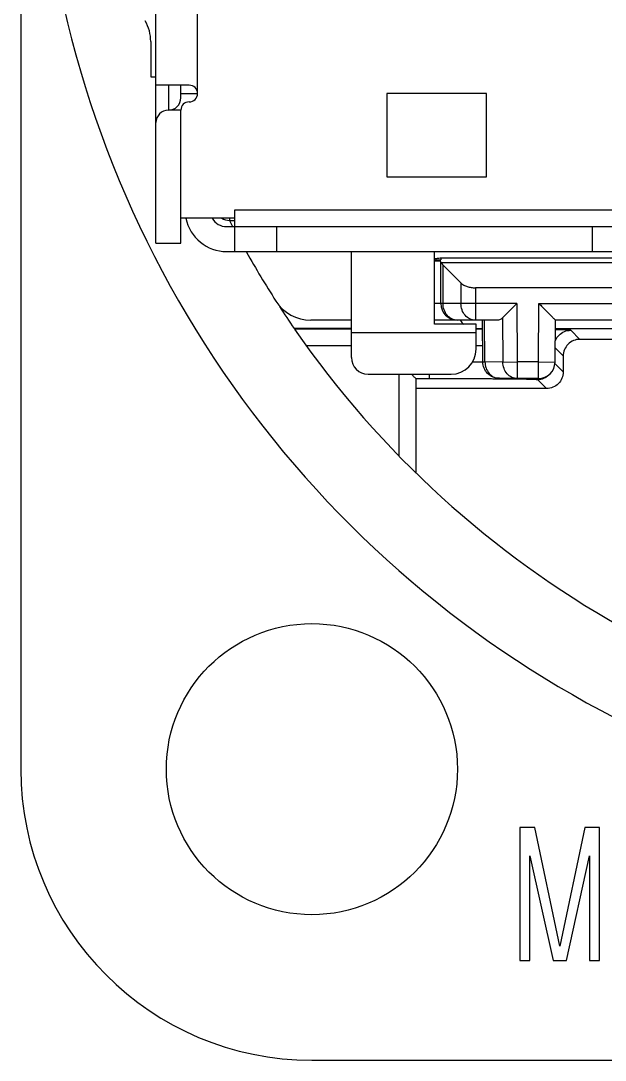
# Model space of a CAD drawing. Extents: x 0 to 420, y 0 to 297.
# Drawn here: x 334.76 to 348.82, y 193.1 to 218.1 of the extents above; entities that cross this region are included whole.
import ezdxf

# ---------------------------------------------------------------- set-up
doc = ezdxf.new("R2010")
doc.units = 0
doc.header["$LTSCALE"] = 23.1
doc.layers.get('0').update_dxf_attribs({"linetype": 'CONTINUOUS'})

msp = doc.modelspace()

# ---------------------------------------------------------------- linework, layer by layer
at = {"color": 7, "linetype": 'CONTINUOUS'}
for p, q in [((334.7624, 248.0979), (334.7624, 200.0979)), ((339.9124, 212.5479), (339.9124, 213.5479)), ((339.9124, 213.5479), (349.5124, 213.5479)), ((339.7124, 213.1479), (351.1624, 213.1479)), ((340.9124, 213.1479), (340.9124, 212.5479)), ((348.5124, 212.5479), (348.5124, 213.1479)), ((339.7124, 212.5479), (358.5624, 212.5479)), ((344.7124, 212.346), (344.8624, 212.346)), ((344.8624, 212.3111), (344.7124, 212.3154)), ((344.8624, 212.3979), (350.6119, 212.3979)), ((344.8624, 212.3892), (344.8624, 212.346)), ((344.8624, 211.2979), (344.8624, 212.3111)), ((349.7624, 212.2759), (344.8777, 212.2759)), ((345.347, 211.7916), (344.9158, 212.2239)), ((349.3624, 211.6759), (345.6936, 211.6759)), ((342.7124, 210.8979), (341.7382, 210.8979)), ((346.232, 210.8979), (344.7124, 210.8979)), ((345.8711, 209.895), (345.8624, 210.8979)), ((347.6095, 209.8885), (347.6183, 210.8984)), ((349.3624, 210.8979), (347.6183, 210.8979)), ((342.7124, 210.6979), (341.3356, 210.6979)), ((342.7124, 210.6839), (341.3453, 210.6839)), ((345.7124, 210.6979), (345.8641, 210.6979)), ((347.6166, 210.6979), (349.1218, 210.6979)), ((349.0244, 210.4361), (348.2067, 210.4361)), ((347.8067, 210.0361), (347.8067, 209.6535)), ((344.2624, 209.4944), (344.2624, 207.2245)), ((344.2624, 209.4944), (344.5884, 209.4944)), ((347.4067, 209.2535), (344.2624, 209.2535)), ((346.6964, 209.492), (346.2651, 209.4985)), ((347.2095, 209.492), (346.7024, 209.492)), ((347.1224, 198.6979), (346.7624, 198.6979)), ((346.7624, 198.6979), (346.7624, 195.4979)), ((347.7224, 195.8383), (347.1224, 198.6979)), ((348.3224, 198.6979), (347.7224, 195.8383)), ((348.6824, 198.6979), (348.3224, 198.6979)), ((348.6824, 195.4979), (348.6824, 198.6979)), ((347.0024, 198.017), (347.5624, 195.4979)), ((347.0024, 195.4979), (347.0024, 198.017)), ((347.8824, 195.4979), (348.4424, 198.017)), ((348.4424, 198.017), (348.4424, 195.4979)), ((346.7624, 195.4979), (347.0024, 195.4979)), ((347.5624, 195.4979), (347.8824, 195.4979)), ((348.4424, 195.4979), (348.6824, 195.4979)), ((341.7624, 193.0979), (379.7624, 193.0979))]:
    msp.add_line(p, q, dxfattribs=at)
at = {"color": 6, "linetype": 'CONTINUOUS'}
for p, q in [((338.0124, 212.7479), (338.0124, 236.8479)), ((337.8877, 217.5979), (337.8877, 216.7479)), ((337.8877, 216.7479), (338.0124, 216.7479)), ((338.8124, 216.5479), (338.0124, 216.5479)), ((338.6124, 216.2479), (338.6124, 216.5479)), ((338.6124, 216.3479), (339.0124, 216.3479)), ((343.5624, 216.3479), (343.5624, 214.3479)), ((345.9624, 216.3479), (343.5624, 216.3479)), ((345.9624, 214.3479), (345.9624, 216.3479)), ((338.6124, 215.9479), (338.3124, 215.9479)), ((338.6124, 212.7479), (338.6124, 215.9479)), ((343.5624, 214.3479), (345.9624, 214.3479)), ((339.9124, 213.3479), (338.6124, 213.3479)), ((338.0124, 212.7479), (338.6124, 212.7479)), ((342.7124, 209.9979), (342.7124, 212.5479)), ((344.7124, 210.7979), (344.7124, 212.5479)), ((345.7124, 210.7979), (344.7124, 210.7979)), ((345.7124, 210.1979), (345.7124, 210.7979)), ((343.1124, 209.5979), (345.1124, 209.5979))]:
    msp.add_line(p, q, dxfattribs=at)
at = {"color": 9, "linetype": 'CONTINUOUS'}
for p, q in [((339.0124, 216.3479), (339.0124, 218.5453)), ((338.3124, 216.5479), (338.3124, 215.9479)), ((339.7874, 213.2979), (339.7874, 213.3479)), ((339.7874, 213.2979), (339.9124, 213.2979)), ((344.9158, 211.2979), (344.9158, 212.2239)), ((345.347, 211.7916), (345.347, 211.2979)), ((345.6936, 211.6759), (345.6936, 211.2979)), ((346.6901, 211.2979), (344.7124, 211.2979)), ((346.6901, 211.2979), (346.7024, 209.892)), ((347.2095, 209.892), (347.2218, 211.2979)), ((347.2218, 211.2979), (349.7624, 211.2979)), ((345.9245, 209.8955), (345.9158, 210.8979)), ((346.3465, 210.9513), (346.3558, 209.8889)), ((342.7124, 210.5979), (345.7124, 210.5979)), ((348.2067, 210.4361), (347.9883, 210.6545)), ((342.7124, 210.2839), (341.6277, 210.2839)), ((347.8067, 210.0361), (347.6125, 210.2303)), ((345.8711, 209.895), (345.9245, 209.8955)), ((346.3558, 209.8889), (345.9245, 209.8955)), ((346.3558, 209.8889), (346.7024, 209.892)), ((346.7024, 209.892), (346.7024, 209.492)), ((347.2095, 209.892), (346.7024, 209.892)), ((347.2095, 209.492), (347.2095, 209.892)), ((347.2095, 209.892), (347.6095, 209.8885)), ((347.6059, 209.8544), (347.8067, 209.6535)), ((343.8624, 207.6252), (343.8624, 209.5979)), ((344.5884, 209.4944), (344.5884, 209.5979)), ((347.1883, 209.4719), (347.4067, 209.2535))]:
    msp.add_line(p, q, dxfattribs=at)
at = {"color": 7, "linetype": 'CONTINUOUS'}
msp.add_circle((341.7624, 200.0979), 3.5, dxfattribs=at)
for centre, radius, start, end in [((360.7624, 224.0979), 25.6, 152.71366, 266.9576), ((339.7124, 213.5479), 1, 191.59823, 270.00004), ((339.7124, 213.5479), 0.4, 210.01041, 270), ((360.7624, 224.0979), 23.6, 207.24318, 207.59539), ((360.7624, 224.0979), 23.6, 209.33828, 212.67159), ((341.7382, 211.8979), 1, 212.67159, 270), ((345.2624, 211.2979), 0.4, 180, 270), ((360.7624, 224.0979), 23.6, 213.05754, 214.59672), ((360.7624, 224.0979), 20.3113, 220.54934, 220.91426), ((360.7624, 224.0979), 23.6, 214.638, 266.61565), ((347.2095, 209.892), 0.4, 270.09394, 359.40605), ((341.7624, 200.0979), 7, 180, 270)]:
    msp.add_arc(centre, radius, start, end, dxfattribs=at)
at = {"color": 6, "linetype": 'CONTINUOUS'}
for centre, radius, start, end in [((336.8877, 217.5979), 1, 0, 30), ((338.8124, 216.3479), 0.2, 0.52071, 90), ((338.8124, 216.3479), 0.2, 270, 360), ((338.3124, 216.2479), 0.3, 270.00002, 0), ((338.8124, 215.9479), 0.2, 90, 180), ((338.3124, 215.6479), 0.3, 90, 180), ((339.7874, 213.6979), 0.4, 241.24326, 270), ((345.1124, 210.1979), 0.6, 270, 360), ((343.1124, 209.9979), 0.4, 180, 270)]:
    msp.add_arc(centre, radius, start, end, dxfattribs=at)
at = {"color": 7, "linetype": 'CONTINUOUS'}
for points, knots in [([(344.7114, 212.3852), (344.739, 212.3814), (344.7857, 212.3798), (344.8624, 212.4055), (344.8624, 212.3892)], [0, 0, 0, 0, 0.6582141, 1, 1, 1, 1]), ([(344.8624, 212.2764), (344.8624, 212.2751), (344.8706, 212.2777), (344.8738, 212.276), (344.8777, 212.2759)], [0, 0, 0, 0, 0.2451988, 1, 1, 1, 1]), ([(344.8777, 212.2759), (344.8824, 212.2663), (344.8909, 212.2526), (344.901, 212.24), (344.9045, 212.2359)], [0, 0, 0, 0, 0.6644706, 1, 1, 1, 1]), ([(345.347, 211.7916), (345.3667, 211.7719), (345.4151, 211.7373), (345.4995, 211.702), (345.5942, 211.6806), (345.6602, 211.6759), (345.6936, 211.6759)], [0, 0, 0, 0, 0.2239476, 0.4705179, 0.7314724, 1, 1, 1, 1]), ([(346.3465, 210.9513), (346.3794, 210.9844), (346.4518, 211.0575), (346.5664, 211.173), (346.6481, 211.2554), (346.6901, 211.2979)], [0, 0, 0, 0, 0.2867024, 0.6325434, 1, 1, 1, 1]), ([(347.2218, 211.2979), (347.2506, 211.2689), (347.308, 211.2108), (347.3942, 211.1246), (347.4691, 211.0463), (347.5503, 210.9724), (347.5679, 210.9371), (347.6279, 210.8979), (347.6183, 210.8979)], [0, 0, 0, 0, 0.2177356, 0.4365412, 0.6420021, 0.8192879, 0.9487356, 1, 1, 1, 1]), ([(346.3465, 210.9513), (346.3358, 210.9404), (346.3129, 210.9213), (346.2737, 210.9023), (346.2456, 210.8979), (346.232, 210.8979)], [0, 0, 0, 0, 0.3542069, 0.6842506, 1, 1, 1, 1]), ([(347.9883, 210.6545), (347.9855, 210.6573), (347.9657, 210.6555), (347.9246, 210.662), (347.839, 210.6621), (347.7331, 210.6658), (347.653, 210.6673), (347.6163, 210.6679)], [0, 0, 0, 0, 0.0320623, 0.139371, 0.3548063, 0.7050611, 1, 1, 1, 1]), ([(348.2067, 210.4361), (348.1547, 210.4361), (348.0493, 210.4152), (347.9162, 210.326), (347.8274, 210.1929), (347.8067, 210.0879), (347.8067, 210.0361)], [0, 0, 0, 0, 0.2501995, 0.5009028, 0.7510819, 1, 1, 1, 1]), ([(344.2624, 209.4944), (344.2624, 209.5041), (344.2207, 209.5233), (344.1951, 209.5617), (344.1689, 209.5902), (344.1602, 209.5991)], [0, 0, 0, 0, 0.1974631, 0.7446695, 1, 1, 1, 1]), ([(346.2711, 209.4985), (346.2194, 209.4985), (346.1148, 209.5191), (345.9823, 209.6072), (345.9228, 209.695), (345.9026, 209.743)], [0, 0, 0, 0, 0.3333373, 0.666671, 1, 1, 1, 1]), ([(347.8067, 209.6535), (347.8067, 209.6015), (347.7859, 209.4961), (347.6966, 209.363), (347.5635, 209.2742), (347.4585, 209.2535), (347.4067, 209.2535)], [0, 0, 0, 0, 0.2501995, 0.5009028, 0.7510819, 1, 1, 1, 1])]:
    msp.add_open_spline(points, degree=3, knots=knots, dxfattribs=at)
for points in [[(344.9045, 212.2359), (344.9081, 212.2318), (344.9119, 212.2278), (344.9158, 212.2239)], [(345.8643, 210.6817), (345.8118, 210.6819), (345.7593, 210.6821), (345.7068, 210.6823)], [(345.9026, 209.743), (345.8823, 209.7911), (345.8716, 209.8433), (345.8711, 209.895)]]:
    msp.add_open_spline(points, degree=3, dxfattribs=at)
at = {"color": 9, "linetype": 'CONTINUOUS'}
for points, knots in [([(345.2624, 210.8979), (345.217, 210.8979), (345.1231, 210.9199), (345.0082, 211.011), (344.933, 211.1435), (344.9158, 211.2462), (344.9158, 211.2979)], [0, 0, 0, 0, 0.2333446, 0.4768082, 0.7339594, 1, 1, 1, 1]), ([(345.6936, 210.8979), (345.6485, 210.898), (345.5549, 210.9197), (345.4398, 211.0105), (345.3643, 211.1432), (345.347, 211.2461), (345.347, 211.2979)], [0, 0, 0, 0, 0.231775, 0.4754954, 0.7336042, 1, 1, 1, 1]), ([(345.6936, 211.2979), (345.6936, 211.2469), (345.6938, 211.1526), (345.6932, 211.0294), (345.6944, 210.9471), (345.6931, 210.908), (345.6925, 210.8979)], [0, 0, 0, 0, 0.3826652, 0.7070731, 0.9238355, 1, 1, 1, 1]), ([(347.6127, 210.3919), (347.6146, 210.3972), (347.6357, 210.4513), (347.6982, 210.5447), (347.8311, 210.6337), (347.9363, 210.6545), (347.9883, 210.6545)], [0, 0, 0, 0, 0.0344042, 0.3562717, 0.6781392, 1, 1, 1, 1]), ([(345.8678, 210.2811), (345.8266, 210.2813), (345.7749, 210.2815), (345.7232, 210.2817), (345.7127, 210.2818)], [0, 0, 0, 0, 0.7960096, 1, 1, 1, 1]), ([(346.6964, 209.492), (346.6531, 209.4927), (346.5619, 209.5144), (346.4487, 209.6033), (346.3734, 209.7351), (346.3559, 209.8373), (346.3558, 209.8889)], [0, 0, 0, 0, 0.2253757, 0.4711487, 0.7307255, 1, 1, 1, 1]), ([(345.9512, 209.743), (345.9683, 209.6957), (346.0176, 209.6094), (346.1233, 209.5268), (346.2029, 209.5042), (346.2361, 209.5004)], [0, 0, 0, 0, 0.3829031, 0.7452388, 1, 1, 1, 1]), ([(347.2664, 209.4797), (347.292, 209.4848), (347.3425, 209.5), (347.3888, 209.5248), (347.4105, 209.5394)], [0, 0, 0, 0, 0.4996383, 1, 1, 1, 1]), ([(347.4105, 209.5394), (347.4323, 209.5539), (347.4552, 209.5727), (347.4758, 209.5938), (347.478, 209.5961)], [0, 0, 0, 0, 0.8889987, 1, 1, 1, 1]), ([(344.5884, 209.4944), (344.6613, 209.4944), (344.8208, 209.4944), (345.0769, 209.4941), (345.3619, 209.4935), (345.6623, 209.4925), (345.9158, 209.4913), (346.0674, 209.4904), (346.1169, 209.4901)], [0, 0, 0, 0, 0.1430316, 0.3131059, 0.5025702, 0.7024453, 0.9028225, 1, 1, 1, 1]), ([(346.1169, 209.4901), (346.1646, 209.4898), (346.2576, 209.4892), (346.3506, 209.4885), (346.3958, 209.4881)], [0, 0, 0, 0, 0.5130967, 1, 1, 1, 1]), ([(346.5232, 209.4869), (346.5978, 209.4861), (346.7037, 209.4849), (346.81, 209.4837), (346.8415, 209.4832)], [0, 0, 0, 0, 0.7031801, 1, 1, 1, 1]), ([(346.8415, 209.4832), (346.8691, 209.4828), (346.92, 209.482), (346.9707, 209.4805), (346.9941, 209.48)], [0, 0, 0, 0, 0.5406778, 1, 1, 1, 1]), ([(346.9941, 209.48), (347.0133, 209.4795), (347.0599, 209.4786), (347.1218, 209.4791), (347.1642, 209.4722), (347.1853, 209.475), (347.1883, 209.4719)], [0, 0, 0, 0, 0.2975009, 0.7172716, 0.9339027, 1, 1, 1, 1])]:
    msp.add_open_spline(points, degree=3, knots=knots, dxfattribs=at)
for points in [[(345.6289, 209.893), (345.695, 209.8928), (345.7611, 209.8926), (345.8272, 209.8924)], [(345.8272, 209.8924), (345.8419, 209.8923), (345.8567, 209.8923), (345.8714, 209.8922)], [(345.9245, 209.8955), (345.9246, 209.8695), (345.9268, 209.8435), (345.9313, 209.8178)], [(345.9313, 209.8178), (345.9358, 209.7924), (345.9424, 209.7673), (345.9512, 209.743)], [(346.2361, 209.5004), (346.2458, 209.4993), (346.2554, 209.4987), (346.2651, 209.4985)], [(346.3958, 209.4881), (346.4383, 209.4877), (346.4808, 209.4873), (346.5232, 209.4869)], [(347.1883, 209.4719), (347.2144, 209.4719), (347.2406, 209.4746), (347.2664, 209.4797)]]:
    msp.add_open_spline(points, degree=3, dxfattribs=at)

doc.saveas('drawing.dxf')
